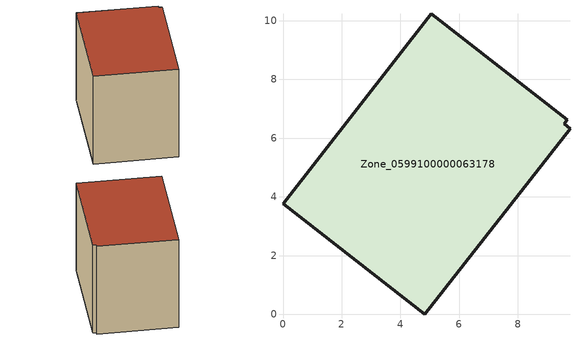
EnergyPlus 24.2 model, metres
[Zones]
Zone_0599100000063178
 floor ground (C_G): 0,3.76 5.05,10.24 9.68,6.63 9.58,6.49 9.78,6.33 4.83,0 z0.56
 wall outside (C_F): 5.05,10.24 0,3.76 4.83,0 9.78,6.33 9.58,6.49 9.68,6.63 5.05,10.24 z0.56:8.02
 roof outside (C_R): 9.78,6.33 9.58,6.49 9.68,6.63 5.05,10.24 0,3.76 4.83,0 z8.02
[BUILDING]
Pand.0599100000063178: North Axis=0; Terrain=City; Loads Convergence Tolerance Value=0.04; Temperature Convergence Tolerance Value=0.4; Solar Distribution=FullExterior; Maximum Number of Warmup Days=25; Minimum Number of Warmup Days=1
[Site:Location]
Rotterdam.The.Hague.AP_ZH_NLD Design_Conditions: Latitude=51.96; Longitude=4.45; Time Zone=1; Elevation=-4.5
[SITE:GROUNDTEMPERATURE:BUILDINGSURFACE]
18, 18, 18, 18, 18, 18, 18, 18, 18, 18, 18, 18
[MATERIAL] Thermal Absorptance=0.9; Solar Absorptance=0.7; Visible Absorptance=0.7
Name | Roughness | Thickness | Conductivity | Density | Specific Heat
G.TI.1965-1974 | MediumSmooth | 0.15 | 0.882353 | 540 | 1210
F.TI.1965-1974 | Rough | 0.3 | 0.697674 | 1920 | 840
R.TI.1965-1974 | MediumRough | 0.2 | 0.232558 | 1500 | 1000
[CONSTRUCTION]
C_G: G.TI.1965-1974
C_F: F.TI.1965-1974
C_R: R.TI.1965-1974
[ZONE]
Zone_0599100000063178: Type=1; Multiplier=1; Ceiling Height=Autocalculate; Volume=Autocalculate; Floor Area=autocalculate; Part of Total Floor Area=Yes
[ZONEINFILTRATION:DESIGNFLOWRATE]
Infil_Zone_0599100000063178: Zone or ZoneList or Space or SpaceList=Zone_0599100000063178; Schedule=AlwaysOn; Design Flow Rate Calculation Method=Flow/Area; Flow Rate per Floor Area=0.003; Constant Term Coefficient=1; Temperature Term Coefficient=0; Velocity Term Coefficient=0; Velocity Squared Term Coefficient=0
[HVACTEMPLATE:ZONE:IDEALLOADSAIRSYSTEM]
Zone_0599100000063178: Maximum Heating Supply Air Temperature=50; Minimum Cooling Supply Air Temperature=13; Maximum Heating Supply Air Humidity Ratio=0.0156; Minimum Cooling Supply Air Humidity Ratio=0.0077; Heating Limit=NoLimit; Cooling Limit=NoLimit; Dehumidification Control Type=ConstantSensibleHeatRatio; Cooling Sensible Heat Ratio=0.7; Dehumidification Setpoint=60; Humidification Control Type=None; Humidification Setpoint=30; Outdoor Air Method=None; Outdoor Air Flow Rate per Person=0.00944; Outdoor Air Flow Rate per Zone Floor Area=0; Outdoor Air Flow Rate per Zone=0; Demand Controlled Ventilation Type=None; Outdoor Air Economizer Type=NoEconomizer; Heat Recovery Type=None; Sensible Heat Recovery Effectiveness=0.7; Latent Heat Recovery Effectiveness=0.65
[ZONECONTROL:THERMOSTAT]
ThermostatControl_Zone_0599100000063178: Zone or ZoneList=Zone_0599100000063178; Control Type Schedule=DualSetpointControlType; Control 1=Thermostat_Zone_0599100000063178; Temperature Difference Between Cutout And Setpoint=0
[THERMOSTATSETPOINT:DUALSETPOINT]
Thermostat_Zone_0599100000063178: Heating Setpoint Temperature Schedule=HeatingSetpoint_Zone_0599100000063178; Cooling Setpoint Temperature Schedule=CoolingSetpoint_Zone_0599100000063178
[SCHEDULE:COMPACT]
HeatingSetpoint_Zone_0599100000063178: Through: 12/31, For: AllDays, Until: 24:00, 21
CoolingSetpoint_Zone_0599100000063178: Through: 12/31, For: AllDays, Until: 24:00, 24
DualSetpointControlType: Through: 12/31, For: AllDays, Until: 24:00, 4
AlwaysOn: Through: 12/31, For: AllDays, Until: 24:00, 1
